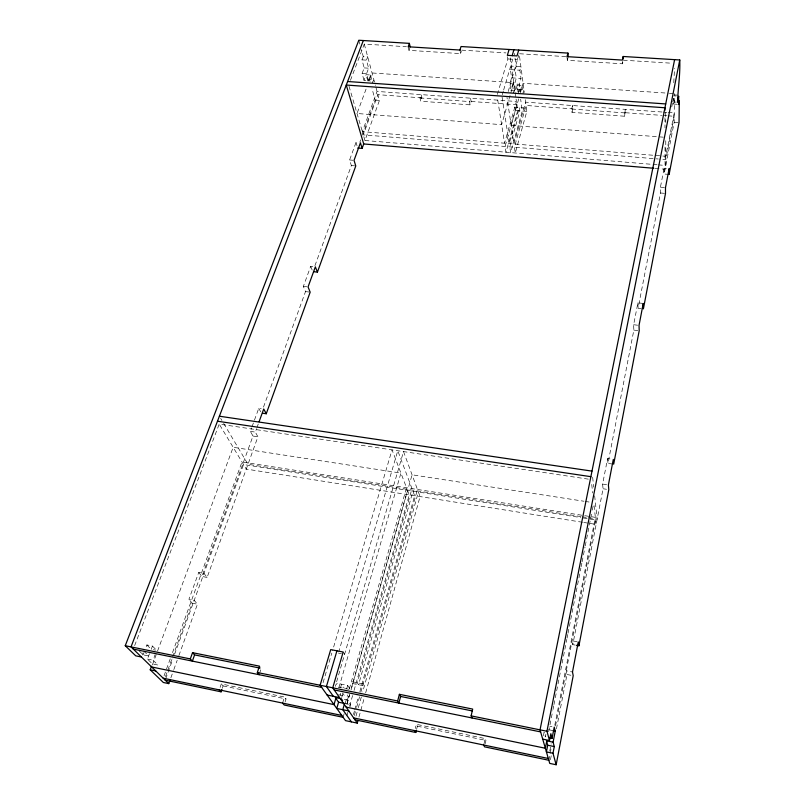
<?xml version="1.0" encoding="UTF-8"?>
<svg xmlns="http://www.w3.org/2000/svg" width="805" height="805" viewBox="0 0 805 805"><rect width="100%" height="100%" fill="white"/><g stroke="black" fill="none" stroke-linecap="round" stroke-linejoin="round"><path stroke-width="0.6" stroke-dasharray="4.03 3.02" d="M677.357 104.298L673.634 104.036L673.664 98.361M673.765 82.724L674.55 68.234M669.126 174.423L664.145 174.001L674.188 122.259L674.379 93.632M549.755 751.095L551.194 743.719M554.796 725.265L595.358 517.353L241.983 461.959L172.22 653.378M548.839 760.262L551.224 748.016M555.52 725.959L595.64 519.909L582.005 517.766M575.243 645.097L572.798 644.644L603.056 488.756L602.613 484.087L607.574 458.588L612.162 459.252M612.535 464.052L607.976 463.388L633.847 330.09L633.636 324.747L637.902 302.841L643.245 303.435M641.273 308.617L638.083 308.265L660.462 192.979L660.422 187.183L664.125 168.154L666.631 168.366M550.469 759.709L551.425 754.768M556.456 728.837L567.002 674.51L566.257 670.817L572.496 671.994M548.618 731.705L552.743 710.775M552.985 709.547L553.709 705.854M553.951 704.627L566.811 639.381M567.052 638.154L567.787 634.461M568.028 633.223L580.888 567.988M581.13 566.75L581.854 563.057M582.096 561.83L585.014 547.058M585.255 545.83L592.047 511.356M592.289 510.129L593.255 505.208M671.752 106.954L672.477 103.312M672.708 102.094L673.433 98.441M673.634 104.036L674.338 100.444L679.289 100.796M543.395 735.73L544.069 732.329L545.377 736.937L546.042 733.576M483.976 743.941L485.163 738.577L416.326 724.319L415.259 728.525M624.64 116.242L625.284 109.349L624.64 116.242L572.013 112.368L571.711 109.027L572.586 105.546L572.888 108.886L572.013 112.368M485.234 743.629L485.948 740.419L485.163 738.577M566.992 56.642L567.324 60.325L622.517 63.796L623.07 61.401M416.598 729.34L417.382 726.201L416.326 724.319M567.324 60.325L567.948 57.96M358.96 717.044L364.333 697.663M365.671 692.813L420.069 496.564L418.399 492.036L362.723 691.958M525.293 99.709L526.832 111.332L515.291 152.99L514.425 147.224L526.057 105.475L572.888 108.886M353.425 714.609L354.431 710.986M354.774 709.769L358.497 696.466M359.845 691.636L414.656 495.709L412.955 491.181L358.557 684.733L357.279 682.731L411.989 488.615L397.781 450.73L338.734 651.889M354.321 715.554L356.283 708.521M356.605 707.354L359.553 696.798M360.861 692.109L417.453 489.47L403.526 451.585L335.272 686.393M355.991 716.158L358.004 708.893M358.346 707.686L361.375 696.798M347.066 703.973L349.672 694.765M351.05 689.935L412.069 474.799L583.856 501.223M518.702 98.844L511.165 125.409L663.27 137.172M520.422 92.796L523.109 83.297L668.13 93.199M346.885 715.806L347.901 712.184M349.612 706.146L352.671 695.279M354.039 690.449L409.262 494.854L407.531 490.326L351 689.583M350.014 706.77L350.598 704.687L347.428 700.028L343.775 699.283M518.37 93.098L519.356 89.647L519.678 92.022M345.214 703.318L347.619 694.856M349.34 688.808L406.545 487.76L392.045 449.874L332.546 650.682M347.428 700.028L349.078 694.222M520.302 91.227L521.952 85.421L512.584 84.777L510.903 90.573L520.302 91.227L519.356 84.284L521.016 78.457L519.909 70.226L520.915 66.734L511.437 66.121L510.42 69.602L511.588 77.823L509.897 83.64L510.903 90.573M343.131 717.315L344.158 713.693M346.895 704.053L349.632 694.403M341.682 697.623L343.011 692.984M346.663 688.949L347.659 685.437L336.681 683.224M338.965 687.49L400.93 473.088L233.158 447.288L157.337 651.627M340.545 687.712L341.551 684.21L344.339 688.345M340.133 695.409L340.746 693.276M508.197 91.559L518.853 54.901M502.26 94.759L503.306 91.217M503.648 90.029L512.674 59.268L512.171 55.615M323.067 682.66L331.831 653.066M497.369 94.416L507.875 58.966L507.351 55.314M282.585 703.077L284.467 697.019L221.294 683.948L219.272 689.885M470.09 104.861L469.486 101.571L470.543 98.17L471.146 101.47L470.09 104.861L420.733 101.229L419.979 97.958L421.116 94.608L421.86 97.878L420.733 101.229M285.101 701.98L286.037 698.961L284.467 697.019M259.482 673.634L261.202 668.341L259.411 666.138M408.155 46.77L408.99 50.363L460.601 53.603L461.346 51.309M222.301 688.275L223.096 685.91L221.294 683.948M408.99 50.363L409.795 48.089M170.871 677.78L173.397 670.776M173.82 669.599L177.201 660.261M178.881 655.592L197.446 604.203L194.216 600.309L188.913 599.302L198.734 572.436L203.987 573.391L207.127 577.427L257.932 436.773L255.316 432.104L256.574 428.632M657.091 164.763L364.957 140.503L379.447 100.414L375.744 86.648M164.039 675.828L170.499 658.108M364.957 140.503L362.361 131.658L377.022 91.418L516.428 101.49L504.564 143.199L497.41 98.019M165.458 676.653L172.25 657.997M172.673 656.83L192.174 603.197L188.913 599.302M207.127 577.427L201.904 576.461L252.981 436.028L250.335 431.359L251.603 427.898M263.487 407.139L305.508 291.601L303.364 286.389L310.7 266.334L315.349 266.847M314.926 265.72L351.352 165.558L349.601 159.974L356.031 142.394L358.225 142.586M359.855 142.173L360.71 139.839M362.411 135.16L375.16 100.092L371.991 88.48M165.629 678.987L172.884 659.023M174.584 654.324L243.533 464.535L580.767 517.575M256.996 427.475L258.254 424.014M252.025 426.741L258.777 408.266L261.253 408.628M149.489 653.6L147.446 659.064L152.387 663.904L157.921 665.041L153.031 660.201L155.063 654.737M368.388 80.591L370.461 74.996L366.064 74.694L363.981 80.289L368.388 80.591L366.517 73.798L368.62 68.194L366.436 60.154L367.704 56.793L363.256 56.511L361.354 49.538M370.461 74.996L372.584 82.835L373.812 79.504L369.455 79.202L368.217 82.523L366.064 74.694M152.376 664.98L156.894 652.795M366.074 89.093L357.018 113.495L501.626 124.674L513.771 82.653L372.061 72.973L369.093 80.963M138.873 650.651L143.139 654.837L148.754 655.984L149.579 653.781M151.229 649.373L152.467 646.073L146.862 644.936L145.625 648.236M142.173 654.988L142.928 652.976M143.139 654.837L143.964 652.634M363.981 80.289L362.089 73.497L364.192 67.902L361.978 59.862L363.256 56.511M134.656 645.6L219.212 424.104L588.707 479.196M350.437 80.349L364.283 44.094L406.475 46.72M461.718 50.152L505.922 52.899M565.804 56.622L519.195 53.724L524.327 92.404M623.342 60.204L672.084 63.233M507.875 58.966L517.494 59.57L517.001 55.927M361.978 59.862L366.436 60.154M510.42 69.602L519.909 70.226M364.192 67.902L368.62 68.194M511.588 77.823L521.016 78.457M669.378 93.289L673.131 93.541M362.089 73.497L366.517 73.798M509.897 83.64L519.356 84.284M674.55 94.93L677.579 95.131M673.684 95.855L676.18 96.026M673.745 101.973L676.25 102.144M662.012 112.006L525.615 102.154L513.942 143.954L506.999 97.506M663.229 112.086L666.902 112.358M668.13 112.438L674.248 112.881L665.785 156.281L362.361 131.658M421.86 97.878L377.897 94.668L363.297 134.858L658.289 158.998M471.146 101.47L516.901 104.811L505.087 146.46L505.993 152.215L517.726 110.657L516.086 99.055M625.425 112.72L661.71 115.367M662.968 115.457L666.721 115.729M667.969 115.819L674.228 116.282L665.785 159.611L659.537 159.098M419.979 97.958L469.486 101.571M571.711 109.027L624.499 112.881M375.16 100.092L379.447 100.414M526.832 111.332L515.281 110.537L514.798 107.216L524.015 107.9L524.458 111.211M674.188 122.259L679.038 122.612M658.339 164.864L665.795 165.478L665.765 139.728M655.069 168.376L665.071 169.211L665.021 145.383M349.601 159.974L352.922 160.265M660.422 187.183L664.467 187.535M351.352 165.558L354.663 165.85M660.462 192.979L664.487 193.331M303.364 286.389L306.886 286.791M633.636 324.747L637.952 325.25M305.508 291.601L310.177 292.145M633.847 330.09L638.144 330.593M250.335 431.359L255.316 432.104M602.613 484.087L608.399 484.952M252.981 436.028L257.932 436.773M603.056 488.756L606.507 489.279M585.094 501.414L591.273 502.36M581.059 516.599L247.99 464.284L222.572 421.558M582.297 516.79L587.258 517.575M588.495 517.766L597.159 519.124L594.643 495.739M582.498 522.264L246.26 469.074L219.212 424.104M583.736 522.455L588.697 523.24M589.934 523.441L596.133 524.417L593.748 502.743M577.034 641.686L572.103 640.78L572.798 644.644M192.174 603.197L197.446 604.203M567.002 674.51L573.2 675.687M338.382 653.096L341.491 653.7M549.805 726.211L552.029 726.653M153.353 649.675L155.576 650.128M349.189 689.332L338.291 687.128L336.168 684.019M548.658 729.712L553.055 730.608M338.523 694.715L344.651 695.963L342.678 693.065M147.446 659.064L153.031 660.201M344.58 703.449L350.598 704.687M223.096 685.91L286.037 698.961M417.382 726.201L485.948 740.419M143.693 650.963L148.754 655.984M146.862 644.936L151.068 649.172M152.467 646.073L156.633 650.299M198.734 572.436L201.904 576.461M347.659 685.437L350.396 689.573M343.172 652.03L344.6 654.304M220.661 418.359L221.939 420.492M258.777 408.266L260.83 412.079M310.7 266.334L312.783 271.607M356.031 142.394L357.048 145.775M349.008 86.205L362.029 130.521M358.819 40.25L360.087 44.899M369.455 79.202L370.089 81.516M364.283 44.094L375.422 85.461M459.927 49.991L460.601 53.603M502.099 97.164L509.253 143.582L519.406 107.558L519.859 110.869L509.756 146.842L510.642 152.598L522.274 110.999L520.654 99.136M510.269 57.859L515.914 97.838M512.584 84.777L513.721 92.776L514.717 89.325L523.995 89.969L523.029 93.43L521.952 85.421M518.209 91.961L517.263 85.099L515.603 90.905L514.626 83.962L516.297 78.135L515.16 69.914L516.176 66.433L514.385 53.341M591.725 484.439L592.671 492.982M592.651 477.264L593.708 487.116M607.574 458.588L607.976 463.388M622.416 61.321L622.517 63.796M637.902 302.841L638.083 308.265M664.97 117.802L664.99 127.834M664.125 168.154L664.145 174.001M665.725 112.579L665.745 122.491M363.156 683.908L351.413 681.553L352.711 683.556L364.413 685.91L363.156 683.908"/><path stroke-width="1.21" d="M459.927 49.991L461.054 46.529L567.928 53.09L566.992 56.642L622.366 60.083L623.201 56.491L679.752 59.962C680.316 74.191 678.072 88.127 677.508 102.235L678.685 96.198L678.595 104.388L679.289 100.796L679.038 122.612L669.126 174.423L669.136 168.577L665.483 187.625L665.494 193.421L643.396 308.858L643.245 303.435L639.039 325.371L639.21 330.714L613.672 464.213L613.299 459.414L608.399 484.952L608.801 489.621L578.926 645.771L576.471 645.328M674.61 59.651L540.034 729.863L549.745 763.412L556.154 764.75L573.2 675.687L572.496 671.994L578.272 641.917L578.926 645.771M556.154 764.75L552.995 753.249L554.283 746.587L553.105 742.17L555.259 731.051L554.253 727.106L552.069 738.296L549.835 737.843M546.676 741.556L545.357 748.248L346.17 707.122M553.105 742.17L546.464 740.801L547.712 745.239L546.414 751.88L552.995 753.249M542.721 739.141L549.503 740.53L550.841 733.697L552.069 738.296M549.503 740.53L546.957 731.262L679.752 59.962M472.022 717.959L471.126 715.876L472.686 709.084L399.391 694.323L397.65 700.974L398.867 703.097L400.608 696.466L399.391 694.323M354.975 719.781L415.803 732.49L416.326 730.397M357.279 723.101L332.747 687.812L343.172 652.03L330.714 649.605L320.118 685.246L345.516 720.636L357.279 723.101L357.953 720.676M344.278 704.486L342.799 709.698L351.393 721.864M335.836 698.327L334.015 704.617L151.642 666.963M342.638 700.652L341.35 698.78L335.283 697.543L338.563 702.212L336.772 708.45L348.837 710.956M518.702 50.071L517.001 55.927L507.351 55.314L509.092 49.477M336.933 650.822L326.417 686.524L333.31 696.275M512.171 55.615L513.892 49.779M259.14 674.691L257.338 672.517L259.411 666.138L192.536 652.674L190.312 658.913L192.375 661.126L194.579 654.898L192.536 652.674M165.206 680.155L221.093 691.827L221.898 689.462M141.418 657.001L135.733 655.844L125.248 645.721L358.819 40.25L409.373 43.359L408.155 46.77L460.49 50.081M151.511 666.268L150.203 669.8L163.345 682.489L168.758 683.616L170.026 680.114M262.571 413.217L266.254 413.75L310.177 292.145L308.053 286.932L315.349 266.847L317.412 272.13L313.94 271.738M317.412 272.13L355.77 165.951L354.039 160.366L360.429 142.767L362.109 148.392L357.732 148.019M362.109 148.392L363.709 143.954L346.271 85.038L664.95 107.769L664.95 110.275M259.099 421.699L263.718 408.98L266.254 413.75M363.317 40.532L131.024 646.888L168.758 683.616M347.619 81.506L665.715 103.936M363.709 143.954L653.821 168.265M219.393 416.215L591.987 471.116M217.481 421.216L590.87 476.671M194.579 654.898L259.985 668.1M400.608 696.466L472.364 710.946M553.055 730.608L555.259 731.051M125.248 645.721L190.312 658.913M257.338 672.517L397.65 700.974M471.126 715.876L546.957 731.262M133.308 649.112L321.658 687.4M334.236 689.955L540.628 731.906M327.122 695.017L339.519 697.553M338.563 702.212L344.58 703.449M547.712 745.239L554.283 746.587M150.203 669.8L155.737 670.947M163.184 678.192L341.773 715.424M353.667 717.899L548.316 758.481M343.131 717.315L284.165 704.999L282.585 703.077M548.839 760.262L484.519 746.839L483.735 745.017M219.272 689.885L221.093 691.827M414.736 730.628L415.803 732.49M409.373 43.359L410.198 46.952M567.928 53.09L568.26 56.783M623.201 56.491L623.301 58.966"/></g></svg>
